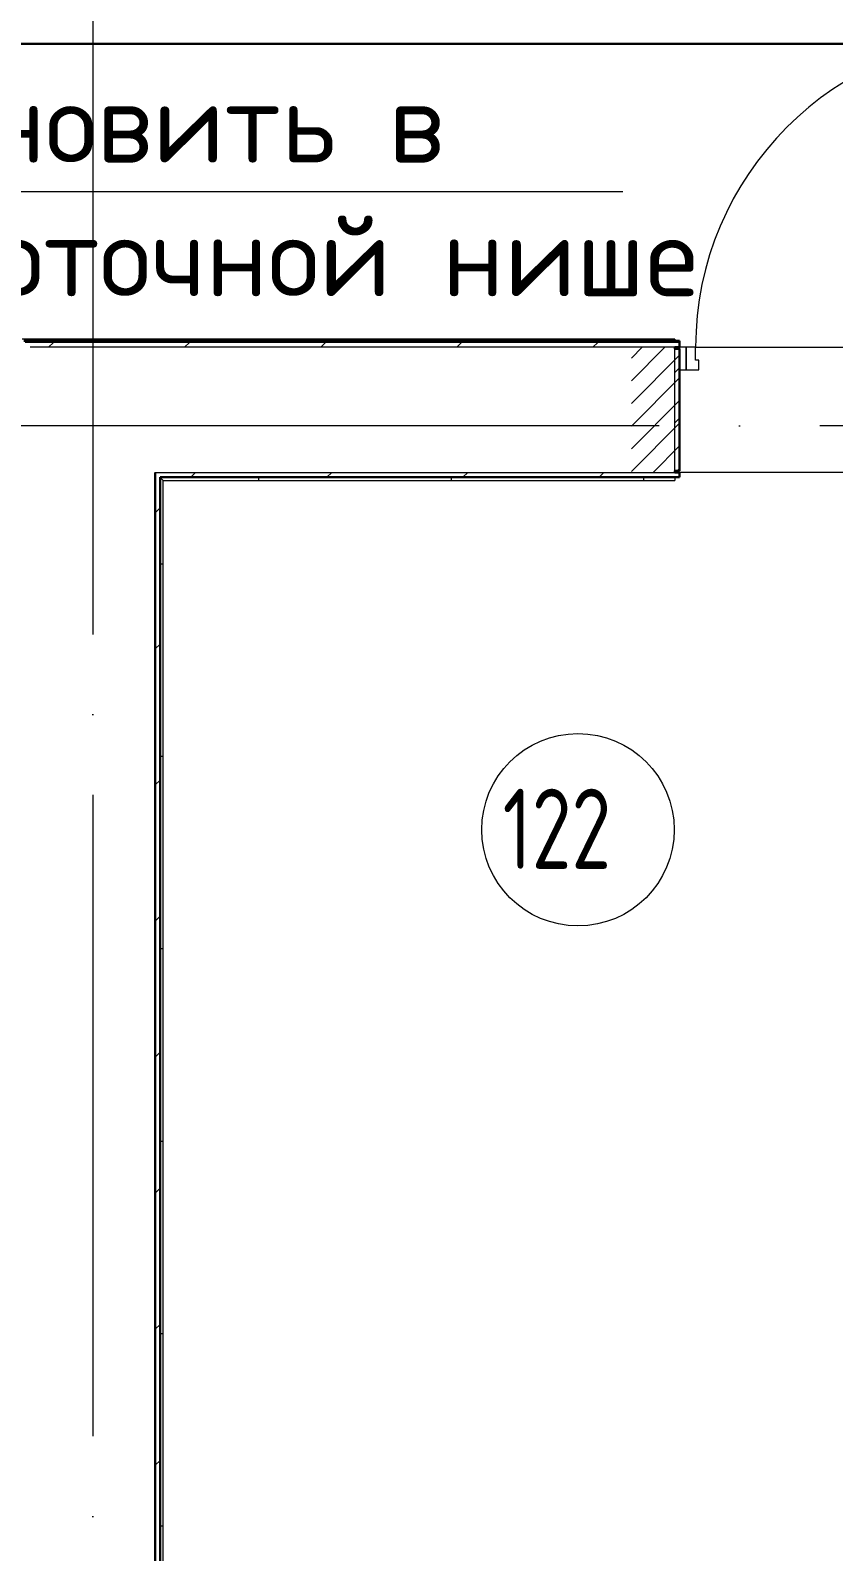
# Model space of a CAD drawing. Header units: millimetres. Extents: x -87434 to 499450, y -468665 to 122144.
# Drawn here: x -15052 to -12548, y -17504 to -12761 of the extents above; entities that cross this region are included whole.
import ezdxf

# ---------------------------------------------------------------- set-up
doc = ezdxf.new("R2010")
doc.units = ezdxf.units.MM
for name, pattern in [('ADSK_Линия сетки', [25, 20, -2.5, 0, -2.5]), ('ADSK_Невидимые', [5, 3, -2]), ('ADSK_Штриховая_ш2 п1_5', [4.5, 3, -1.5])]:
    doc.linetypes.add(name, pattern=pattern)
for name, color, linetype, lineweight in [('Двери', 252, 'Continuous', 9), ('лс', 5, 'Continuous', 30), ('Марки помещений', 252, 'Continuous', 20), ('Ограждение', 252, 'Continuous', 9), ('Оси', 252, 'Continuous', 9), ('Стены внутренние', 7, 'Continuous', 18), ('Стены наружные', 7, 'Continuous', 18), ('Стены штриховка', 252, 'Continuous', 9)]:
    doc.layers.add(name, color=color, linetype=linetype, lineweight=lineweight)
doc.layers.add('Радиофикация', color=7, linetype='Continuous')
doc.styles.add('GOST Common_3', font='', dxfattribs={"height": 3.5})
doc.styles.add('Mipgost_5', font='', dxfattribs={"height": 250})
doc.styles.get('GOST Common_3').set_extended_font_data('GOST 2.304 type A')
doc.styles.get('Mipgost_5').set_extended_font_data('Mipgost')
pattern_1 = [(0, (-37739.8, 576), (0, 600), []), (90, (-37739.8, 576), (-600, 4e-14), [])]

# ---------------------------------------------------------------- blocks, each defined once
blk = doc.blocks.new('1 этаж')
at = {"layer": 'Двери', "lineweight": 18, "true_color": 0x636466}
h = blk.add_hatch(dxfattribs=at)
h.set_pattern_fill('FP_2', color=251, style=0, pattern_type=2)
h.set_pattern_definition([(45, (-12490.8, -13943.73), (-35.3553, 35.3553), [])])
h.paths.add_polyline_path([(-11805.8, -14138.7), (-11805.8, -13748.7), (-11955.8, -13748.7), (-11955.8, -14138.7)])
h.paths.add_polyline_path([(-13175.8, -14138.7), (-13025.8, -14138.7), (-13025.8, -13748.7), (-13175.8, -13748.7)])
at = {"layer": 'Ограждение', "true_color": 0x636466}
h = blk.add_hatch(dxfattribs=at)
h.set_pattern_fill('FP_25', color=251, style=0, pattern_type=2)
h.set_pattern_definition([(0, (-32119.8, 96), (0, 600), []), (90, (-32119.8, 96), (-600, 4e-14), [])])
h.paths.add_polyline_path([(-15070.8, -13728.7), (-13040.8, -13728.7), (-13040.8, -13723.7), (-15075.8, -13723.7)])
h = blk.add_hatch(dxfattribs=at)
h.set_pattern_fill('FP_37', color=251, style=0, pattern_type=2)
h.set_pattern_definition(pattern_1)
h.paths.add_polyline_path([(-14645.8, -20128.7), (-14635.8, -20118.7), (-14635.8, -14163.7), (-14645.8, -14153.7), (-14645.8, -19852.1)])
h = blk.add_hatch(dxfattribs=at)
h.set_pattern_fill('FP_37', color=251, style=0, pattern_type=2)
h.set_pattern_definition(pattern_1)
h.paths.add_polyline_path([(-14635.8, -14163.7), (-13040.8, -14163.7), (-13040.8, -14153.7), (-14645.8, -14153.7)])
at = {"layer": 'Двери', "color": 251, "linetype": 'ADSK_Штриховая_ш2 п1_5', "true_color": 0x636466}
for p, q in [((-13025.8, -13748.7), (-13175.8, -13748.7)), ((-13025.8, -14138.7), (-13025.8, -13748.7)), ((-13175.8, -14138.7), (-13025.8, -14138.7))]:
    blk.add_line(p, q, dxfattribs=at)
at = {"layer": 'Двери', "color": 251, "true_color": 0x636466}
for p, q in [((-13005.8, -13748.7), (-13025.8, -13748.7)), ((-13025.8, -13748.7), (-13025.8, -13818.7)), ((-12975.8, -13748.7), (-13005.8, -13748.7)), ((-13005.8, -13748.7), (-13005.8, -13818.7)), ((-13005.8, -13818.7), (-13005.8, -13748.7)), ((-12975.8, -13788.7), (-12975.8, -13748.7)), ((-12965.8, -13788.7), (-12975.8, -13788.7)), ((-12965.8, -13818.7), (-12965.8, -13788.7)), ((-13025.8, -13818.7), (-13005.8, -13818.7)), ((-13005.8, -13818.7), (-12965.8, -13818.7))]:
    blk.add_line(p, q, dxfattribs=at)
blk.add_arc((-12005.8, -13748.7), 970, 90, 180, dxfattribs=at)
at = {"layer": 'Марки помещений', "color": 251, "true_color": 0x636466}
blk.add_circle((-13342.7, -15253), 300, dxfattribs=at)
at = {"layer": 'Ограждение', "color": 251, "true_color": 0x636466}
for p, q in [((-13040.8, -13723.7), (-15075.8, -13723.7)), ((-13040.8, -13723.7), (-13040.8, -13728.8)), ((-14635.8, -14163.7), (-14645.8, -14153.7)), ((-14635.8, -20118.7), (-14635.8, -14163.7)), ((-14635.8, -14163.7), (-13040.8, -14163.7)), ((-13040.8, -14153.7), (-13040.8, -14163.7))]:
    blk.add_line(p, q, dxfattribs=at)
at = {"layer": 'Оси', "color": 251, "linetype": 'ADSK_Линия сетки', "ltscale": 100, "true_color": 0x636466}
for p, q in [((-14855.8, -2643.7), (-14855.8, -32499.9)), ((4411.5, -13993.7), (-72528.1, -13993.7))]:
    blk.add_line(p, q, dxfattribs=at)
at = {"layer": 'Стены внутренние', "color": 251, "true_color": 0x636466}
for p, q in [((-13040.8, -13748.7), (-15050.8, -13748.7)), ((-13040.8, -14133.7), (-13040.8, -13753.7)), ((-12975.8, -13748.7), (-12045.8, -13748.7)), ((-14660.8, -14138.7), (-13040.8, -14138.7)), ((-11875.8, -14138.7), (-13025.8, -14138.7))]:
    blk.add_line(p, q, dxfattribs=at)
at = {"layer": 'Стены внутренние', "color": 251, "lineweight": 30, "true_color": 0x636466}
for p, q in [((-13040.8, -13753.7), (-13040.8, -13748.7)), ((-13040.8, -14138.7), (-13040.8, -14133.7))]:
    blk.add_line(p, q, dxfattribs=at)
at = {"layer": 'Стены наружные', "color": 251, "lineweight": 30, "true_color": 0x636466}
for p, q in [((-13025.8, -13728.7), (-15070.8, -13728.7)), ((-13040.8, -13748.7), (-13025.8, -13748.7)), ((-13025.8, -13753.7), (-13040.8, -13753.7)), ((-13025.8, -13748.7), (-13025.8, -13728.7)), ((-13025.8, -14133.7), (-13025.8, -13753.7)), ((-13040.8, -14133.7), (-13025.8, -14133.7)), ((-14660.8, -14138.7), (-14660.8, -20143.7)), ((-14645.8, -14153.7), (-13025.8, -14153.7)), ((-14645.8, -20128.7), (-14645.8, -14153.7)), ((-13025.8, -14138.7), (-13040.8, -14138.7)), ((-13025.8, -14153.7), (-13025.8, -14138.7))]:
    blk.add_line(p, q, dxfattribs=at)
at = {"layer": 'Стены наружные', "color": 251, "linetype": 'Continuous', "lineweight": 9, "true_color": 0x636466}
for p, q in [((-15049, -13733.7), (-15044, -13728.7)), ((-14993.3, -13748.7), (-14978.3, -13733.7)), ((-14978.3, -13733.7), (-14973.3, -13728.7)), ((-14907.6, -13733.7), (-14902.6, -13728.7)), ((-14836.9, -13733.7), (-14831.9, -13728.7)), ((-14766.1, -13733.7), (-14761.1, -13728.7)), ((-14695.4, -13733.7), (-14690.4, -13728.7)), ((-14624.7, -13733.7), (-14619.7, -13728.7)), ((-14569, -13748.7), (-14554, -13733.7)), ((-14554, -13733.7), (-14549, -13728.7)), ((-14483.3, -13733.7), (-14478.3, -13728.7)), ((-14412.6, -13733.7), (-14407.6, -13728.7)), ((-14341.9, -13733.7), (-14336.9, -13728.7)), ((-14271.2, -13733.7), (-14266.2, -13728.7)), ((-14200.5, -13733.7), (-14195.5, -13728.7)), ((-14144.8, -13748.7), (-14129.8, -13733.7)), ((-14129.8, -13733.7), (-14124.8, -13728.7)), ((-14059, -13733.7), (-14054, -13728.7)), ((-13988.3, -13733.7), (-13983.3, -13728.7)), ((-13917.6, -13733.7), (-13912.6, -13728.7)), ((-13846.9, -13733.7), (-13841.9, -13728.7)), ((-13776.2, -13733.7), (-13771.2, -13728.7)), ((-13720.5, -13748.7), (-13705.5, -13733.7)), ((-13705.5, -13733.7), (-13700.5, -13728.7)), ((-13634.8, -13733.7), (-13629.8, -13728.7)), ((-13564.1, -13733.7), (-13559.1, -13728.7)), ((-13493.4, -13733.7), (-13488.4, -13728.7)), ((-13422.6, -13733.7), (-13417.6, -13728.7)), ((-13351.9, -13733.7), (-13346.9, -13728.7)), ((-13296.2, -13748.7), (-13281.2, -13733.7)), ((-13281.2, -13733.7), (-13276.2, -13728.7)), ((-13210.5, -13733.7), (-13205.5, -13728.7)), ((-13139.8, -13733.7), (-13134.8, -13728.7)), ((-13069.1, -13733.7), (-13064.1, -13728.7)), ((-13040.8, -13827.4), (-13025.8, -13812.4)), ((-13040.8, -13984.6), (-13025.8, -13969.6)), ((-14549.8, -14153.7), (-14534.8, -14138.7)), ((-14125.5, -14153.7), (-14110.5, -14138.7)), ((-13701.2, -14153.7), (-13686.2, -14138.7)), ((-13277, -14153.7), (-13262, -14138.7)), ((-14660.8, -14264.8), (-14645.8, -14249.8)), ((-14660.8, -14689), (-14645.8, -14674)), ((-14660.8, -15113.3), (-14645.8, -15098.3)), ((-14660.8, -15537.6), (-14645.8, -15522.6)), ((-14660.8, -15961.8), (-14645.8, -15946.8)), ((-14660.8, -16386.1), (-14645.8, -16371.1)), ((-14660.8, -16810.4), (-14645.8, -16795.4)), ((-14660.8, -17234.6), (-14645.8, -17219.6))]:
    blk.add_line(p, q, dxfattribs=at)
at = {"layer": 'Стены штриховка', "color": 251, "true_color": 0x636466}
blk.add_line((-13025.8, -13733.7), (-15065.8, -13733.7), dxfattribs=at)
at = {"layer": 'Марки помещений', "color": 251, "true_color": 0x636466, "style": 'GOST Common_3', "width": 0.9}
blk.add_text('122', height=250, dxfattribs=at).set_placement((-13577.6, -15375.2))

msp = doc.modelspace()

# ---------------------------------------------------------------- linework, layer by layer
at = {"layer": 'лс', "color": 1, "linetype": 'ADSK_Невидимые', "ltscale": 0.5}
msp.add_lwpolyline([(-10529.45729, -11459.53343), (-8849.48503, -11459.53343), (-8849.48503, -12802.9621), (-18117.89316, -12802.9621), (-18117.89316, -12119.85542)], dxfattribs=at)
at = {"layer": 'Радиофикация', "color": 7, "lineweight": 9}
msp.add_line((-15861.57345, -13262.82279), (-13204.57345, -13262.82279), dxfattribs=at)

# ---------------------------------------------------------------- block references
msp.add_blockref('1 этаж', (-2, 0))

# ---------------------------------------------------------------- texts
at = {"layer": 'Радиофикация', "color": 7, "lineweight": 9, "insert": (-15826.57345, -12922.82279), "char_height": 250, "width": 6351.5527543, "attachment_point": 1, "style": 'Mipgost_5'}
msp.add_mtext('{\\fISOCPEUR|b0|i0|c204|p34;\\C256;Установить в\\Pслаботочной нише}', dxfattribs=at)

doc.saveas('drawing.dxf')
